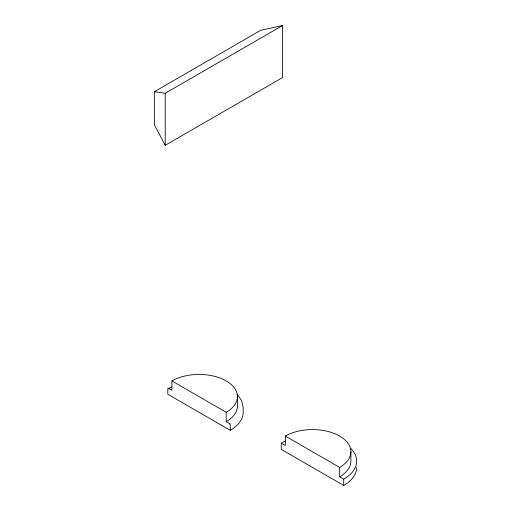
<?xml version="1.0" encoding="UTF-8"?>
<svg xmlns="http://www.w3.org/2000/svg" width="511" height="511" viewBox="0 0 511 511"><rect width="100%" height="100%" fill="white"/><g stroke="black" fill="none" stroke-linecap="round" stroke-linejoin="round"><path stroke-width="0.77" d="M154.348 91.712L260.782 30.27L282.5 25.55L282.5 77.595L165.213 145.309L154.348 124.665L154.348 91.712L165.213 93.264L282.5 25.55M168.215 388.673L171.69 387.134M230.263 424.034L229.247 423.504A1.923 1.111 60 0 1 230.263 425.606L230.263 430.307L167.812 394.256L167.812 389.554A1.923 1.111 60 0 1 168.828 388.628L167.812 387.983M281.274 443.126L285.342 445.477L285.342 436.075L339.643 467.424L339.643 476.827L343.718 479.177L343.718 485.45L281.274 449.399L281.274 443.126A44.157 25.493 0 0 1 285.259 441.089M169.186 388.775L171.888 390.334L171.888 380.931L226.188 412.281L226.188 421.684L228.89 423.249M237.053 394.122L241.626 400.586L243.191 407.58L243.191 412.281A44.157 25.493 0 0 1 230.263 430.307M350.891 451.75L350.891 461.152A38.395 22.171 0 0 1 339.643 476.827M237.436 396.606L237.436 406.009A38.395 22.171 0 0 1 226.188 421.684M165.213 93.264L165.213 145.309M171.888 380.931A38.395 22.171 0 0 1 226.188 380.931A38.395 22.171 0 0 1 226.188 412.281M285.342 436.075A38.395 22.171 0 0 1 339.643 436.075A38.395 22.171 0 0 1 339.643 467.424M350.731 448.409A44.157 25.493 0 0 1 343.718 479.177M356.652 467.424A44.157 25.493 0 0 1 343.718 485.45"/></g></svg>
